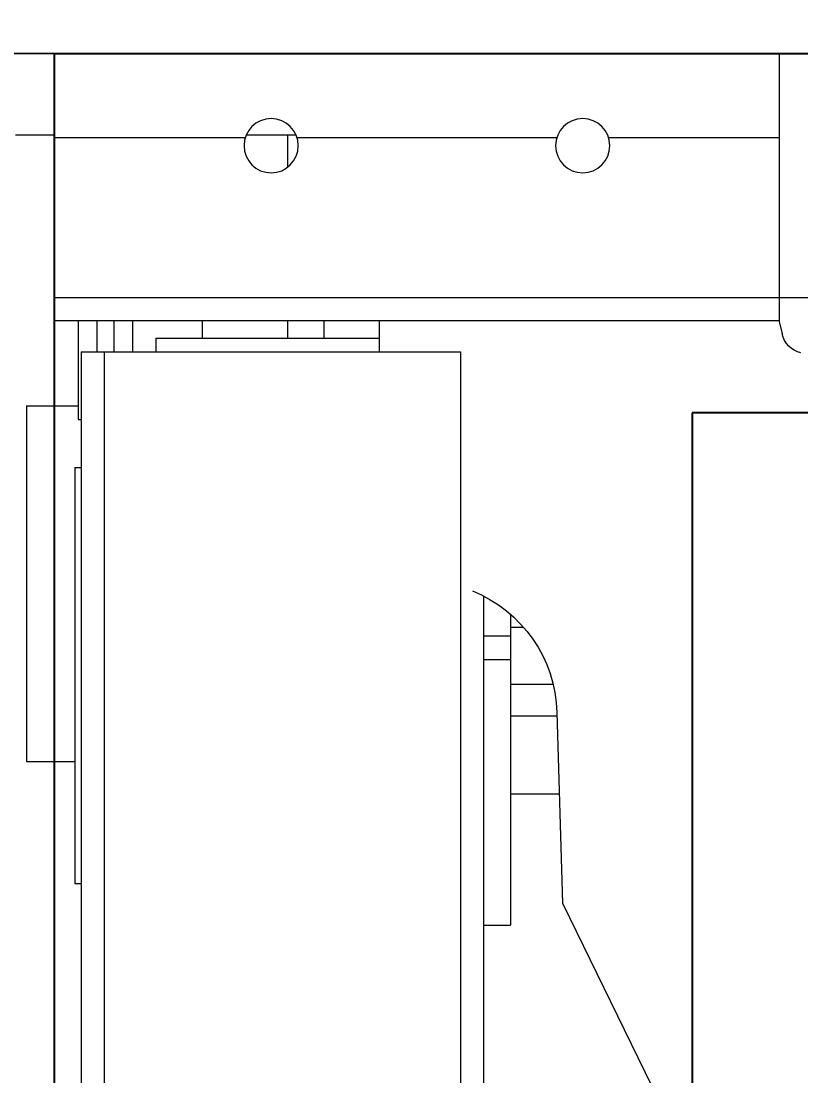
# Model space of a CAD drawing. Header units: millimetres. Extents: x -853320 to 19484, y -510814 to 9708.
# Drawn here: x 14312.4 to 14370, y 3641.4 to 3719.2 of the extents above; entities that cross this region are included whole.
import ezdxf

# ---------------------------------------------------------------- set-up
doc = ezdxf.new("R2010")
doc.units = ezdxf.units.MM
doc.linetypes.add('BEARBEITUNGEN', pattern=[0])
for name, color, linetype in [('DS_ST_quote 1_50', 7, 'Continuous'), ('F_Lavorazioni', 12, 'Continuous'), ('VESTIARIO - clothing', 185, 'Continuous')]:
    doc.layers.add(name, color=color, linetype=linetype)
for name, color, linetype, lineweight in [('F_ARREDI', 7, 'Continuous', 5), ('F_Guide', 1, 'Continuous', 9), ('F_MULTI laminato OPACO', 1, 'Continuous', 5)]:
    doc.layers.add(name, color=color, linetype=linetype, lineweight=lineweight)
doc.styles.add('ARIAL', font='arial.ttf')
doc.dimstyles.new('ISO-100', dxfattribs={"dimtxt": 100, "dimasz": 5, "dimexe": 0.25, "dimexo": 6, "dimgap": 6, "dimtad": 1, "dimtxsty": 'ARIAL', "dimblk": 'ARCHTICK', "dimcen": 2.5, "dimdle": 15, "dimse1": 1, "dimse2": 1, "dimclrd": 256, "dimclre": 256, "dimclrt": 256, "dimadec": 0, "dimazin": 0, "dimtfac": 1, "dimtmove": 0, "dimatfit": 3, "dimldrblk": 'ARCHTICK', "dimfxl": 1, "dimlwd": -1, "dimlwe": -1, "dimarcsym": 0})

# ---------------------------------------------------------------- blocks, each defined once
blk = doc.blocks.new('V_CAS.ra INTERNA_ pianta')
at = {"layer": 'F_Guide', "color": 8}
for p, q in [((272879.421, -83419.926), (272879.421, -82939.926)), ((272881.121, -83401.9), (272881.121, -82939.926)), ((272851.421, -83419.926), (272851.421, -82940.726)), ((272853.121, -83419.926), (272853.121, -82948.706)), ((272886.956, -83379.228), (272899.576, -83353.352)), ((272881.121, -83377.616), (272883.121, -83377.616)), ((272883.121, -83400.542), (272883.121, -83377.616)), ((272886.541, -83393.303), (272886.956, -83379.228)), ((272850.941, -83380.676), (272851.421, -83380.676)), ((272850.941, -83411.376), (272850.941, -83380.676)), ((272883.121, -83387.313), (272886.717, -83387.313)), ((272847.391, -83389.676), (272850.941, -83389.676)), ((272847.391, -83415.926), (272847.391, -83389.676)), ((272883.121, -83393.046), (272886.548, -83393.046)), ((272883.121, -83395.394), (272886.256, -83395.394)), ((272881.121, -83397.224), (272883.121, -83397.224)), ((272881.121, -83398.964), (272883.121, -83398.964)), ((272883.121, -83399.605), (272884.061, -83399.605)), ((272850.941, -83411.376), (272851.421, -83411.376)), ((272851.196, -83414.926), (272851.421, -83414.926)), ((272851.196, -83422.235), (272851.196, -83414.926)), ((272847.391, -83415.926), (272851.196, -83415.926)), ((272851.421, -83419.926), (272879.421, -83419.926)), ((272852.571, -83422.235), (272852.571, -83419.926)), ((272853.821, -83422.235), (272853.821, -83419.926)), ((272855.196, -83422.235), (272855.196, -83419.926)), ((272856.941, -83420.926), (272856.941, -83419.926)), ((272873.416, -83422.235), (272873.416, -83419.926)), ((272856.941, -83420.926), (272873.416, -83420.926)), ((272860.341, -83422.235), (272860.341, -83420.926)), ((272866.641, -83422.235), (272866.641, -83420.926)), ((272869.341, -83422.235), (272869.341, -83420.926)), ((272902.941, -83422.158), (272903.154, -83421.242)), ((272849.441, -83422.235), (272902.941, -83422.235)), ((272849.441, -83441.926), (272849.441, -83422.235)), ((272902.941, -83441.926), (272902.941, -83422.158)), ((272866.641, -83435.926), (272866.641, -83433.526)), ((272846.577, -83435.926), (272849.441, -83435.926)), ((272849.441, -83435.726), (272863.533, -83435.726)), ((272863.608, -83435.926), (272866.641, -83435.926)), ((272866.641, -83435.926), (272867.274, -83435.926)), ((272867.349, -83435.726), (272886.533, -83435.726)), ((272890.349, -83435.726), (272902.941, -83435.726)), ((272849.441, -83441.926), (272902.941, -83441.926))]:
    blk.add_line(p, q, dxfattribs=at)
for centre in [(272865.441, -83435.126), (272888.441, -83435.126)]:
    blk.add_circle(centre, 2, dxfattribs=at)
for centre, radius, start, end in [((272876.545, -83393.009), 10, 292.06114, 358.31116), ((272905, -83421.671), 1.895, 103.89335, 166.92451)]:
    blk.add_arc(centre, radius, start, end, dxfattribs=at)
at = {"layer": 'F_Lavorazioni', "color": 14, "linetype": 'BEARBEITUNGEN', "true_color": 0xaa0000}
for p, q in [((272849.441, -82951.926), (272849.441, -83441.926)), ((272849.441, -83441.926), (272924.441, -83441.926))]:
    blk.add_line(p, q, dxfattribs=at)
at = {"layer": 'F_MULTI laminato OPACO', "color": 143, "true_color": 0x7aafdf}
for points in [[(272828.441, -83441.926), (273174.441, -83441.926), (273174.441, -82911.926), (272828.441, -82911.926)], [(272849.441, -83441.926), (272831.441, -83441.926), (272831.441, -82951.926), (272849.441, -82951.926)], [(273153.441, -83423.926), (273153.441, -83441.926), (272849.441, -83441.926), (272849.441, -83423.926)], [(273189.441, -83441.926), (273189.441, -83459.926), (272813.441, -83459.926), (272813.441, -83441.926)]]:
    blk.add_lwpolyline(points, close=True, dxfattribs=at)
blk = doc.blocks.new('ARMADIO_camera doppia_pianta')
at = {"layer": 'VESTIARIO - clothing', "color": 3}
for p, q in [((28348.945, 3802.15), (28247.199, 3802.15)), ((28247.199, 3802.15), (28247.199, 3593.266))]:
    blk.add_line(p, q, dxfattribs=at)
at = {"layer": 'F_ARREDI', "xscale": -1, "rotation": 180}
blk.add_blockref('V_CAS.ra INTERNA_ pianta', (-244649.327, -79613.265), dxfattribs=at)
blk = doc.blocks.new('_ArchTick')
at = {"color": 0, "linetype": 'ByBlock', "const_width": 0.15}
blk.add_lwpolyline([(-0.5, -0.5), (0.5, 0.5)], dxfattribs=at)
blk = doc.blocks.new('*D146')
at = {"layer": 'Defpoints', "color": 0, "transparency": 16777216}
for p in [(5588.556, 7348.815), (19268.524, 2810.66), (19483.824, 2810.66)]:
    blk.add_point(p, dxfattribs=at)
at = {"layer": 'DS_ST_quote 1_50', "transparency": 16777216}
blk.add_line((19268.524, 7363.815), (19268.524, 2795.66), dxfattribs=at)
at = {"layer": 'DS_ST_quote 1_50', "transparency": 16777216, "xscale": 5, "yscale": 5, "zscale": 5}
for p, rotation in [((19268.524, 7348.815), 90), ((19268.524, 2810.66), 270)]:
    blk.add_blockref('_ArchTick', p, dxfattribs=dict(at, rotation=rotation))
at = {"layer": 'DS_ST_quote 1_50', "transparency": 16777216, "insert": (19202.429, 5079.737), "char_height": 100, "attachment_point": 5, "rotation": 90, "style": 'ARIAL'}
blk.add_mtext('4538,15', dxfattribs=at)

msp = doc.modelspace()

# ---------------------------------------------------------------- block references
at = {"layer": 'F_ARREDI'}
msp.add_blockref('ARMADIO_camera doppia_pianta', (-13885.264, -111.845), dxfattribs=at)

# ---------------------------------------------------------------- dimensions: what is measured, and where the dimension line sits
at = {"layer": 'DS_ST_quote 1_50', "color": 4}
dim = msp.add_linear_dim(base=(19268.5243, 2810.6601), p1=(5588.556, 7348.8148), p2=(19483.824, 2810.6601), angle=90, dimstyle='ISO-100', dxfattribs=at)
dim.commit()
dim.dimension.update_dxf_attribs({"geometry": '*D146', "text_midpoint": (19202.4288, 5079.7375)})

doc.saveas('drawing.dxf')
